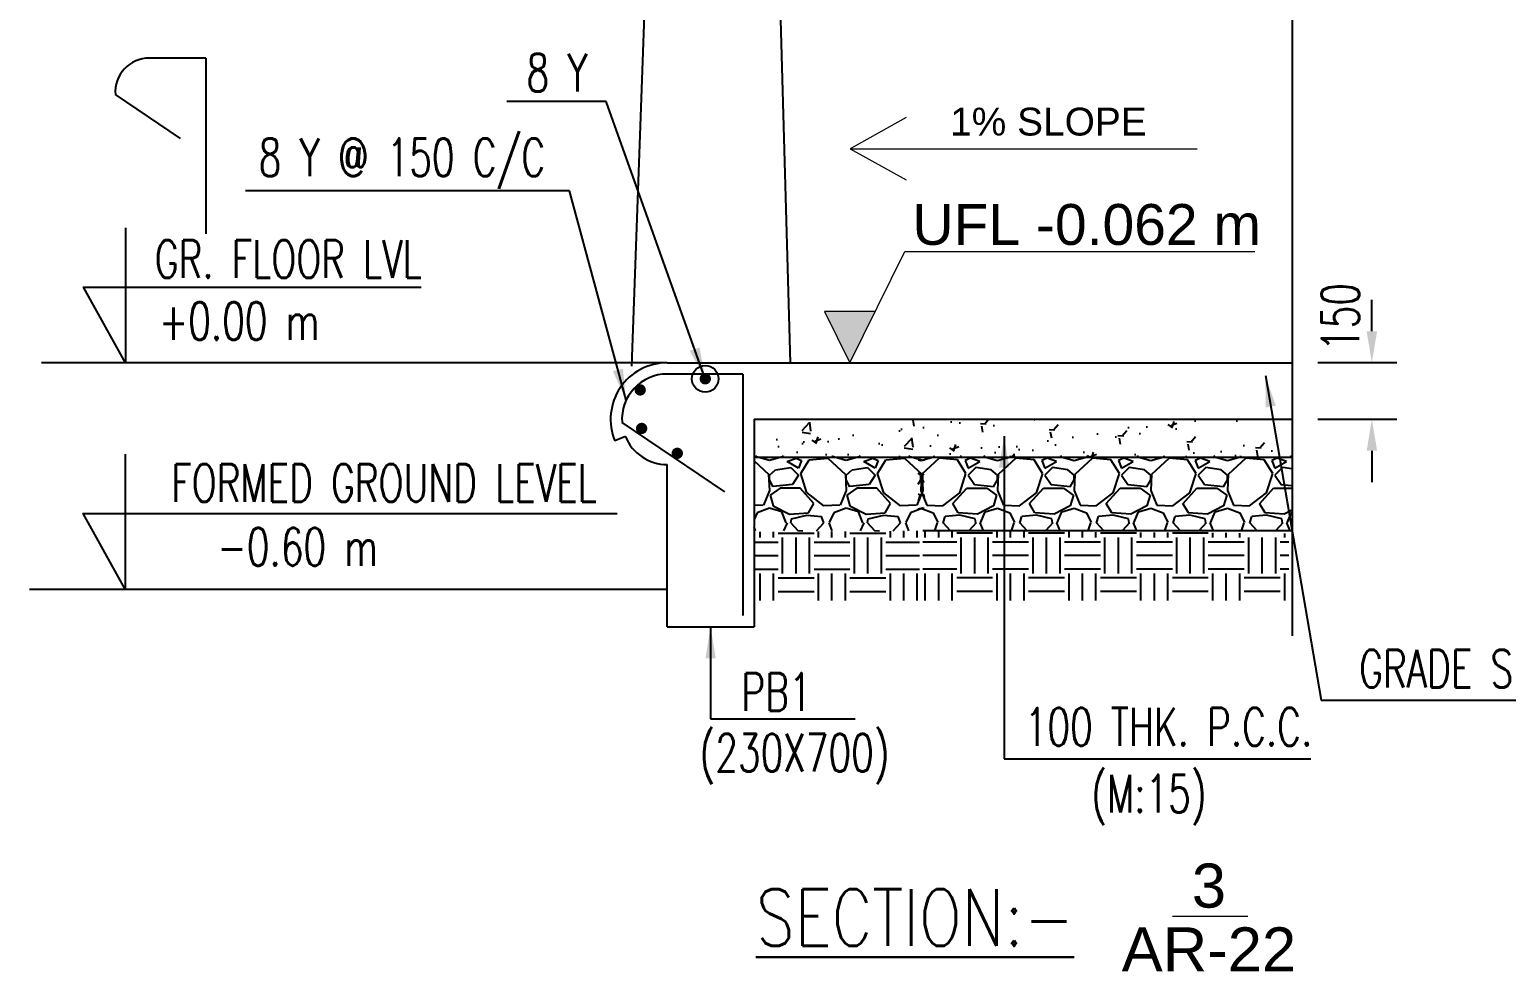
# Model space of a CAD drawing. Header units: millimetres. Extents: x 2659630 to 6742168, y -2425387 to -732288.
# Drawn here: x 2915988 to 2927730, y -946741 to -939254 of the extents above; entities that cross this region are included whole.
import ezdxf
from ezdxf.enums import TextEntityAlignment as Align

# ---------------------------------------------------------------- set-up
doc = ezdxf.new("R2010")
doc.units = ezdxf.units.MM
doc.header["$PDMODE"] = 35
doc.header["$PDSIZE"] = -25
for name, color, linetype, lineweight in [('A-DETL-THIN', 151, 'Continuous', 18), ('A-TEXT', 211, 'Continuous', 9), ('G-ANNO-DIMS', 111, 'Continuous', 9), ('G-ANNO-SYMB', 111, 'Continuous', 9)]:
    doc.layers.add(name, color=color, linetype=linetype, lineweight=lineweight)
for name, color, linetype in [('A-EARTH FILL', 1, 'Continuous'), ('A-RUBBLE', 1, 'Continuous'), ('S-BEAM NO', 3, 'Continuous'), ('S-BEAM OUTER', 4, 'Continuous'), ('S-BRECK LINE', 8, 'Continuous'), ('S-COLUMN', 1, 'Continuous'), ('S-DIM-1', 5, 'Continuous'), ('S-LEVEL SECTION', 3, 'Continuous'), ('S-PCC', 9, 'Continuous'), ('S-REINFORCEMENT', 6, 'Continuous'), ('S-TITIL', 6, 'Continuous')]:
    doc.layers.add(name, color=color, linetype=linetype)
doc.styles.add('Arial_1', font='arial.ttf', dxfattribs={"height": 98.353293})
doc.styles.add('Arial_4', font='arial.ttf', dxfattribs={"height": 73.76497})
doc.styles.add('Arial_5', font='arial.ttf', dxfattribs={"height": 108.188623})
doc.styles.add('ROMANS', font='r.shx', dxfattribs={"width": 0.7})
doc.dimstyles.new('dim100', dxfattribs={"dimtxt": 250, "dimasz": 250, "dimexe": 200, "dimexo": 200, "dimgap": 100, "dimtad": 1, "dimdec": 0, "dimrnd": 1, "dimzin": 0, "dimdsep": 46, "dimtxsty": 'ROMANS', "dimcen": 0, "dimclrd": 5, "dimclre": 5, "dimclrt": 4, "dimadec": 0, "dimazin": 0, "dimtfac": 1, "dimtdec": 0, "dimtix": 1, "dimtofl": 0, "dimtmove": 2, "dimatfit": 3, "dimfxl": 1, "dimtolj": 1, "dimtzin": 0, "dimlwd": -1, "dimlwe": -1, "dimarcsym": 0})
doc.dimstyles.new('dim33.33', dxfattribs={"dimtxt": 250, "dimasz": 250, "dimexe": 200, "dimexo": 200, "dimgap": 100, "dimtad": 1, "dimdec": 0, "dimlfac": 0.333331, "dimzin": 0, "dimdsep": 46, "dimtxsty": 'ROMANS', "dimcen": 0, "dimclrd": 5, "dimclre": 5, "dimclrt": 4, "dimadec": 0, "dimazin": 0, "dimtfac": 1, "dimtdec": 0, "dimtix": 1, "dimtofl": 0, "dimtmove": 2, "dimatfit": 3, "dimfxl": 1, "dimtolj": 1, "dimtzin": 0, "dimlwd": -1, "dimlwe": -1, "dimarcsym": 0})
pattern_1 = [(50, (-6452920.16, 1541513), (546.554007, -47.817257), [57.15, -628.65]), (355, (-6452920.16, 1541513), (-105.728478, 573.16993), [45.72, -502.92]), (100.451, (-6452874.6, 1541509.03), (440.827505, 525.350063), [48.57, -534.27]), (46.1842, (-6452920.16, 1541665.4), (813.237123, -126.126984), [85.725, -942.975]), (96.6356, (-6452852.4, 1541654.9), (712.212703, 742.27667), [72.855, -801.405]), (351.184, (-6452920.2, 1541665.4), (712.21382, 742.27535), [68.58, -754.38]), (21, (-6452843.96, 1541627.3), (454.84464, -306.796556), [57.15, -628.65]), (326, (-6452843.96, 1541627.3), (185.406085, 552.563898), [45.72, -502.92]), (71.4514, (-6452806.06, 1541601.75), (640.249472, 245.768573), [48.57, -534.27]), (37.5, (-6452920.16, 1541513.01), (9.2658098, 253.6651166), [0, -496.824, 0, -510.54, 0, -504.825]), (7.5, (-6452920.16, 1541513.01), (200.4589875, 300.5417245), [0, -291.084, 0, -485.394, 0, -192.405]), (327.5, (-6453090.1, 1541513.01), (406.7717855, -17.186232), [0, -190.5, 0, -594.36, 0, -788.67]), (317.5, (-6453166.3, 1541513), (444.387544, 76.279473), [0, -247.65, 0, -394.716, 0, -560.07])]
pattern_2 = [(90, (5458497.57, -1100455), (-285.75, 285.75), [285.75, -285.75]), (90, (5458390.4, -1100455), (-285.75, 285.75), [285.75, -285.75]), (90, (5458283.25, -1100455), (-285.75, 285.75), [285.75, -285.75]), (180, (5458247.53, -1100419.3), (-285.75, -285.75), [285.75, -285.75]), (180, (5458247.53, -1100312.13), (-285.75, -285.75), [285.75, -285.75]), (180, (5458247.53, -1100204.98), (-285.75, -285.75), [285.75, -285.75])]
pattern_3 = [(228.012787, (2462041.383, -1099845.406), (-4876.8000004, -5486.3999997), [82.01315, -8119.3161]), (184.969741, (2461986.52, -1099906.366), (7315.1999971, 609.6000347), [140.7371, -13932.9717]), (132.510447, (2461846.31, -1099918.56), (6096.0000026, -6705.5999977), [99.2356, -9824.3335]), (267.273689, (2461608.567, -1100070.958), (609.6000013, 12192), [128.1611, -12687.945]), (292.833654, (2461602.47, -1100198.974), (-3048.0000003, 7315.1999999), [125.6721, -12441.55386]), (357.273689, (2461651.24, -1100314.798), (-12192, 609.6000013), [128.1611, -12687.945]), (37.6942405, (2461779.255, -1100320.894), (-7924.7999996, -6096.0000005), [169.4865, -16779.1477]), (72.2553284, (2461913.367, -1100217.262), (4267.2000011, 13411.1999996), [160.0127, -15841.2616]), (121.4295656, (2461962.135, -1100064.862), (-4876.8000007, 7924.7999996), [128.5951, -12730.931]), (175.236358, (2461895.08, -1099955.134), (6705.6, -609.600001), [146.8112, -7193.7449]), (222.397438, (2461748.775, -1099942.942), (-7315.1999998, -6705.60000026), [189.8587, -18796.0254]), (138.814075, (2462212.07, -1100077.054), (-4267.2, 3657.6), [64.8011, -6415.3358]), (171.4692344, (2462163.303, -1100034.382), (7924.8000002, -1219.1999986), [123.2837, -12205.11336]), (225, (2462041.4, -1100016.1), (0, -609.6), [86.21024, -775.89435]), (203.19859, (2461998.71, -1099942.94), (3048, 1219.2), [46.4259, -4596.1494]), (291.80141, (2461956.04, -1099961.23), (-609.6, 1828.8), [65.65575, -3217.1407]), (30.963757, (2461980.42, -1100022.19), (1828.8, 1219.2), [106.6367, -3447.91156]), (161.56505, (2462071.86, -1099967.33), (1219.2, -609.6), [77.1089, -1850.61555]), (16.38954, (2461602.47, -1099961.23), (6096, 1828.8), [108.0211, -10694.1184]), (70.346176, (2461706.103, -1099930.75), (-2438.4000002, -6705.6), [90.62375, -8971.73176]), (293.19859, (2462071.86, -1099845.41), (-1219.2, 3048), [92.8512, -4549.72406]), (343.61046, (2462108.44, -1099930.75), (-6096.0000001, 1828.7999996), [108.0211, -10694.1184]), (339.443955, (2461602.47, -1100339.18), (-3048, 1219.2), [104.16845, -5104.2562]), (294.775141, (2461700.007, -1100375.76), (-3048.0000036, 6705.5999984), [87.2813, -8640.8624]), (66.80141, (2462077.96, -1100455.01), (1219.2, 3048), [92.8512, -4549.72406]), (17.354025, (2462114.535, -1100369.662), (-7924.7999998, -2438.4000005), [102.18786, -10116.5702]), (69.443955, (2461779.255, -1100455.006), (-1219.2, -3048), [52.0842, -5156.34046]), (101.309932, (2462041.38, -1100455.01), (-609.6, 2438.4), [31.0835, -3077.2788]), (165.963757, (2462035.29, -1100424.53), (1828.8, -609.6), [125.6721, -2387.7731]), (186.009006, (2461913.367, -1100394.046), (6096, 609.6000003), [116.4641, -11529.9276]), (303.690068, (2461980.42, -1100077.05), (-609.6, 1219.2), [87.9177, -2110.0263]), (353.1572266, (2462029.191, -1100150.206), (10363.2000001, -1219.1999995), [153.4936, -15195.8422]), (60.945396, (2462181.59, -1100168.494), (-2438.4, -4267.2), [62.762, -6213.45416]), (90, (2462212.1, -1100113.6), (-609.6, 609.6), [36.576, -573.024]), (120.256437, (2461901.175, -1100375.76), (2438.3999997, -4267.2), [84.6881, -8384.1458]), (48.012787, (2461858.503, -1100302.606), (4876.8000004, 5486.3999996), [164.0263, -8037.3029]), (0, (2461968.23, -1100180.7), (609.6, 609.6), [158.496, -451.104]), (325.3048465, (2462126.727, -1100180.686), (6096.0000023, -4267.1999967), [96.3863, -9542.236]), (254.054604, (2462205.975, -1100235.55), (-609.6, -2438.4), [88.759, -4349.196]), (207.6459754, (2462181.591, -1100320.894), (-11582.4000004, -6095.9999992), [144.5148, -14306.99146]), (175.426079, (2462053.575, -1100387.95), (-7924.8, 609.6), [152.8871, -15135.80315])]

# ---------------------------------------------------------------- blocks, each defined once
blk = doc.blocks.new('Spot section')
at = {"layer": 'G-ANNO-DIMS'}
h = blk.add_hatch(color=256, dxfattribs=at)
h.dxf.hatch_style = 1
h.paths.add_polyline_path([(0, 135.6), (67.3, 0), (134.5, 135.6)])
blk.add_lwpolyline([(134.5, 135.6), (0, 135.6), (67.3, 0), (213.2, 294.3), (1141.2, 294.3)], dxfattribs=at)
blk = doc.blocks.new('*D879')
at = {"layer": 'Defpoints', "color": 0, "ltscale": 2500}
for p in [(2926030, -941902), (2926030, -942352), (2926660, -942352)]:
    blk.add_point(p, dxfattribs=at)
at = {"layer": 'S-DIM-1', "color": 5}
for p, q in [((2926660, -941652), (2926660, -941402)), ((2926230, -941902), (2926860, -941902)), ((2926230, -942352), (2926860, -942352)), ((2926660, -942602), (2926660, -942852))]:
    blk.add_line(p, q, dxfattribs=at)
at = {"layer": 'S-DIM-1', "color": 5, "ltscale": 2500}
for points in [[(2926619, -941652), (2926702, -941652), (2926660, -941902)], [(2926702, -942602), (2926619, -942602), (2926660, -942352)]]:
    blk.add_solid(points, dxfattribs=at)
at = {"layer": 'S-DIM-1', "color": 4, "ltscale": 2500, "insert": (2926410, -941539), "char_height": 250, "attachment_point": 5, "rotation": 90, "style": 'ROMANS'}
blk.add_mtext('\\A1;{\\H1.2x;150}', dxfattribs=at)
blk = doc.blocks.new('*D894')
at = {"layer": 'Defpoints', "color": 0, "ltscale": 2500}
for p in [(2926030, -941902), (2926030, -942352), (2926660, -942352)]:
    blk.add_point(p, dxfattribs=at)
at = {"layer": 'S-DIM-1', "color": 5}
for p, q in [((2926660, -941652), (2926660, -941402)), ((2926230, -941902), (2926860, -941902)), ((2926230, -942352), (2926860, -942352)), ((2926660, -942602), (2926660, -942852))]:
    blk.add_line(p, q, dxfattribs=at)
at = {"layer": 'S-DIM-1', "color": 5, "ltscale": 2500}
for points in [[(2926619, -941652), (2926702, -941652), (2926660, -941902)], [(2926702, -942602), (2926619, -942602), (2926660, -942352)]]:
    blk.add_solid(points, dxfattribs=at)
at = {"layer": 'S-DIM-1', "color": 4, "ltscale": 2500, "insert": (2926410, -941539), "char_height": 250, "attachment_point": 5, "rotation": 90, "style": 'ROMANS'}
blk.add_mtext('\\A1;{\\H1.2x;150}', dxfattribs=at)
blk = doc.blocks.new('*D897')
at = {"layer": 'Defpoints', "color": 0, "ltscale": 2500}
for p in [(2926030, -941902), (2926030, -942352), (2926660, -942352)]:
    blk.add_point(p, dxfattribs=at)
at = {"layer": 'S-DIM-1', "color": 5}
for p, q in [((2926660, -941652), (2926660, -941402)), ((2926230, -941902), (2926860, -941902)), ((2926230, -942352), (2926860, -942352)), ((2926660, -942602), (2926660, -942852))]:
    blk.add_line(p, q, dxfattribs=at)
at = {"layer": 'S-DIM-1', "color": 5, "ltscale": 2500}
for points in [[(2926619, -941652), (2926702, -941652), (2926660, -941902)], [(2926702, -942602), (2926619, -942602), (2926660, -942352)]]:
    blk.add_solid(points, dxfattribs=at)
at = {"layer": 'S-DIM-1', "color": 4, "ltscale": 2500, "insert": (2926410, -941539), "char_height": 250, "attachment_point": 5, "rotation": 90, "style": 'ROMANS'}
blk.add_mtext('\\A1;{\\H1.2x;150}', dxfattribs=at)

msp = doc.modelspace()

# ---------------------------------------------------------------- hatches: boundary and pattern name
at = {"layer": 'A-EARTH FILL'}
h = msp.add_hatch(dxfattribs=at)
h.set_pattern_fill('EARTH', color=256, scale=45, angle=90)
h.set_pattern_definition([(90, (387657.83, -1100455), (285.75, 285.75), [285.75, -285.75]), (90, (387765, -1100455), (285.75, 285.75), [285.75, -285.75]), (90, (387872.14, -1100455), (285.75, 285.75), [285.75, -285.75]), (7e-15, (387907.86, -1100419.3), (285.75, -285.75), [285.75, -285.75]), (7e-15, (387907.86, -1100312.13), (285.75, -285.75), [285.75, -285.75]), (7e-15, (387907.86, -1100204.98), (285.75, -285.75), [285.75, -285.75])])
h.paths.add_polyline_path([(2921747.845, -943248.051), (2923064.879, -943238.78), (2923064.879, -943792.125), (2921747.845, -943792.125)])
h = msp.add_hatch(dxfattribs=at)
h.set_pattern_fill('EARTH', color=256, scale=45, angle=90)
h.set_pattern_definition(pattern_2)
h.paths.add_polyline_path([(2926000.518, -943792.125), (2926000.518, -943259.265), (2923090.518, -943238.78), (2923090.518, -943792.125)])
h = msp.add_hatch(dxfattribs=at)
h.set_pattern_fill('EARTH', color=256, scale=45, angle=90)
h.set_pattern_definition(pattern_2)
h.paths.add_polyline_path([(2926000.518, -943792.125), (2926000.518, -943259.265), (2923090.518, -943238.78), (2923090.518, -943792.125)])
h = msp.add_hatch(dxfattribs=at)
h.set_pattern_fill('EARTH', color=256, scale=45, angle=90)
h.set_pattern_definition(pattern_2)
h.paths.add_polyline_path([(2926000.518, -943792.125), (2926000.518, -943259.265), (2923090.518, -943238.78), (2923090.518, -943792.125)])
at = {"layer": 'A-RUBBLE'}
h = msp.add_hatch(dxfattribs=at)
h.set_pattern_fill('GRAVEL', color=256, scale=24, angle=180)
h.set_pattern_definition([(311.987213, (3384114.013, -1099845.406), (4876.8000004, -5486.3999997), [82.01315, -8119.3161]), (355.030259, (3384168.877, -1099906.366), (-7315.1999971, 609.6000347), [140.7371, -13932.9717]), (47.489553, (3384309.085, -1099918.56), (-6096.0000026, -6705.5999977), [99.2356, -9824.3335]), (272.726311, (3384546.83, -1100070.958), (-609.6000013, 12192), [128.1611, -12687.945]), (247.166346, (3384552.925, -1100198.974), (3048.0000003, 7315.1999999), [125.6721, -12441.55386]), (182.726311, (3384504.157, -1100314.798), (12192, 609.6000013), [128.1611, -12687.945]), (142.3057595, (3384376.141, -1100320.894), (7924.7999996, -6096.0000005), [169.4865, -16779.1477]), (107.7446716, (3384242.03, -1100217.262), (-4267.2000011, 13411.1999996), [160.0127, -15841.2616]), (58.5704344, (3384193.26, -1100064.862), (4876.8000007, 7924.7999996), [128.5951, -12730.931]), (4.763642, (3384260.317, -1099955.134), (-6705.6, -609.600001), [146.8112, -7193.7449]), (317.602562, (3384406.621, -1099942.942), (7315.1999998, -6705.60000026), [189.8587, -18796.0254]), (41.185925, (3383943.325, -1100077.054), (4267.2, 3657.6), [64.8011, -6415.3358]), (8.5307656, (3383992.093, -1100034.382), (-7924.8000002, -1219.1999986), [123.2837, -12205.11336]), (315, (3384114, -1100016.1), (0, -609.6), [86.21024, -775.89435]), (336.80141, (3384156.685, -1099942.94), (-3048, 1219.2), [46.4259, -4596.1494]), (248.19859, (3384199.36, -1099961.23), (609.6, 1828.8), [65.65575, -3217.1407]), (149.036243, (3384174.97, -1100022.19), (-1828.8, 1219.2), [106.6367, -3447.91156]), (18.43495, (3384083.53, -1099967.33), (-1219.2, -609.6), [77.1089, -1850.61555]), (163.61046, (3384552.925, -1099961.23), (-6096, 1828.8), [108.0211, -10694.1184]), (109.653824, (3384449.293, -1099930.75), (2438.4000002, -6705.6), [90.62375, -8971.7318]), (246.80141, (3384083.53, -1099845.41), (1219.2, 3048), [92.8512, -4549.72406]), (196.38954, (3384046.957, -1099930.75), (6096.0000001, 1828.7999996), [108.0211, -10694.1184]), (200.556045, (3384552.925, -1100339.18), (3048, 1219.2), [104.16845, -5104.2562]), (245.224859, (3384455.39, -1100375.76), (3048.0000036, 6705.5999984), [87.2813, -8640.8624]), (113.19859, (3384077.44, -1100455.01), (-1219.2, 3048), [92.8512, -4549.72406]), (162.645975, (3384040.86, -1100369.662), (7924.7999998, -2438.4000005), [102.18786, -10116.5702]), (110.556045, (3384376.14, -1100455.006), (1219.2, -3048), [52.0842, -5156.34046]), (78.690068, (3384114.01, -1100455.01), (609.6, 2438.4), [31.0835, -3077.2788]), (14.036243, (3384120.11, -1100424.53), (-1828.8, -609.6), [125.6721, -2387.7731]), (353.990994, (3384242.03, -1100394.046), (-6096, 609.6000003), [116.4641, -11529.9276]), (236.309932, (3384174.97, -1100077.05), (609.6, 1219.2), [87.9177, -2110.0263]), (186.8427734, (3384126.205, -1100150.206), (-10363.2000001, -1219.1999995), [153.4936, -15195.8422]), (119.054604, (3383973.805, -1100168.494), (2438.4, -4267.2), [62.762, -6213.45416]), (90, (3383943.3, -1100113.6), (609.6, 609.6), [36.576, -573.024]), (59.743563, (3384254.22, -1100375.76), (-2438.3999997, -4267.2), [84.6881, -8384.1458]), (131.987212, (3384296.893, -1100302.606), (-4876.8000004, 5486.3999996), [164.0263, -8037.3029]), (180, (3384187.17, -1100180.7), (-609.6, 609.6), [158.496, -451.104]), (214.6951535, (3384028.67, -1100180.686), (-6096.0000023, -4267.1999967), [96.3863, -9542.236]), (285.945396, (3383949.42, -1100235.55), (609.6, -2438.4), [88.759, -4349.196]), (332.3540246, (3383973.805, -1100320.894), (11582.4000004, -6095.9999992), [144.5148, -14306.99146]), (4.573921, (3384101.821, -1100387.95), (7924.8, 609.6), [152.8871, -15135.80315])])
h.paths.add_polyline_path([(2921747.845, -942638.78), (2923101.324, -942638.78), (2923101.324, -943238.78), (2921747.845, -943238.78)])
h = msp.add_hatch(dxfattribs=at)
h.set_pattern_fill('GRAVEL', color=256, scale=24)
h.set_pattern_definition(pattern_3)
h.paths.add_polyline_path([(2926024.073, -942638.78), (2923054.073, -942638.78), (2923054.073, -943238.78), (2926024.073, -943238.78)])
h = msp.add_hatch(dxfattribs=at)
h.set_pattern_fill('GRAVEL', color=256, scale=24)
h.set_pattern_definition(pattern_3)
h.paths.add_polyline_path([(2926024.073, -942638.78), (2923054.073, -942638.78), (2923054.073, -943238.78), (2926024.073, -943238.78)])
h = msp.add_hatch(dxfattribs=at)
h.set_pattern_fill('GRAVEL', color=256, scale=24)
h.set_pattern_definition(pattern_3)
h.paths.add_polyline_path([(2926024.073, -942638.78), (2923054.073, -942638.78), (2923054.073, -943238.78), (2926024.073, -943238.78)])
at = {"layer": 'S-PCC'}
h = msp.add_hatch(dxfattribs=at)
h.set_pattern_fill('AR-CONC', color=256, scale=3, style=0)
h.set_pattern_definition(pattern_1)
h.paths.add_polyline_path([(2926029.821, -942652.477), (2926029.821, -942352.477), (2921747.845, -942352.477), (2921747.845, -942652.477), (2926029.821, -942652.477)])
h = msp.add_hatch(dxfattribs=at)
h.set_pattern_fill('AR-CONC', color=256, scale=3, style=0)
h.set_pattern_definition(pattern_1)
h.paths.add_polyline_path([(2926029.821, -942652.477), (2926029.821, -942352.477), (2921747.845, -942352.477), (2921747.845, -942652.477), (2926029.821, -942652.477)])
h = msp.add_hatch(dxfattribs=at)
h.set_pattern_fill('AR-CONC', color=256, scale=3, style=0)
h.set_pattern_definition(pattern_1)
h.paths.add_polyline_path([(2926029.821, -942652.477), (2926029.821, -942352.477), (2921747.845, -942352.477), (2921747.845, -942652.477), (2926029.821, -942652.477)])

# ---------------------------------------------------------------- linework, layer by layer
at = {"layer": 'A-DETL-THIN'}
msp.add_line((2922511.423, -940201.883), (2925271.423, -940201.883), dxfattribs=at)
msp.add_line((2922511.423, -940201.883), (2925271.423, -940201.883), dxfattribs=at)
msp.add_line((2922511.423, -940201.883), (2925271.423, -940201.883), dxfattribs=at)
msp.add_lwpolyline([(2922957.479, -939954.63), (2922511.423, -940201.883), (2922957.479, -940449.136)], dxfattribs=at)
msp.add_lwpolyline([(2922957.479, -939954.63), (2922511.423, -940201.883), (2922957.479, -940449.136)], dxfattribs=at)
msp.add_lwpolyline([(2922957.479, -939954.63), (2922511.423, -940201.883), (2922957.479, -940449.136)], dxfattribs=at)
at = {"layer": 'A-RUBBLE'}
msp.add_line((2926029.821, -943238.78), (2923090.518, -943238.78), dxfattribs=at)
msp.add_line((2926029.821, -943238.78), (2923090.518, -943238.78), dxfattribs=at)
msp.add_line((2926029.821, -943238.78), (2923090.518, -943238.78), dxfattribs=at)
at = {"layer": 'G-ANNO-SYMB'}
msp.add_line((2925074.032, -946301.963), (2925674.032, -946301.963), dxfattribs=at)
at = {"layer": 'S-BEAM OUTER'}
for p, q in [((2921057.839, -941902.477), (2926029.821, -941902.477)), ((2921057.839, -941902.477), (2926029.821, -941902.477)), ((2921057.839, -941902.477), (2926029.821, -941902.477)), ((2921747.845, -942352.477), (2921747.845, -944002.477)), ((2921747.845, -942352.477), (2926029.821, -942352.477)), ((2921747.845, -942352.477), (2926029.821, -942352.477)), ((2921747.845, -942352.477), (2926029.821, -942352.477)), ((2921747.845, -942352.477), (2921747.845, -944002.477)), ((2921747.845, -942352.477), (2921747.845, -944002.477)), ((2920725.772, -942489.009), (2920641.608, -942523.506)), ((2920725.772, -942489.009), (2920641.608, -942523.506)), ((2920725.772, -942489.009), (2920641.608, -942523.506)), ((2921747.845, -942652.477), (2926029.821, -942652.477)), ((2921747.845, -942652.477), (2926029.821, -942652.477)), ((2921747.845, -942652.477), (2926029.821, -942652.477)), ((2921057.845, -944002.477), (2921057.845, -942712.475)), ((2921057.845, -944002.477), (2921057.845, -942712.475)), ((2921057.845, -944002.477), (2921057.845, -942712.475)), ((2921057.845, -944002.477, 0), (2921747.845, -944002.477, 0)), ((2921057.845, -944002.477, 0), (2921747.845, -944002.477, 0)), ((2921057.845, -944002.477, 0), (2921747.845, -944002.477, 0))]:
    msp.add_line(p, q, dxfattribs=at)
for centre, radius, start, end in [((2921057.839, -942352.477), 450, 89.9999958, 202.3377443), ((2921057.839, -942352.477), 450, 89.9999958, 202.3377443), ((2921057.839, -942352.477), 450, 89.9999958, 202.3377443), ((2921058.877, -942352.477), 360, 202.2876601, 269.8358642), ((2921058.877, -942352.477), 360, 202.2876601, 269.8358642), ((2921058.877, -942352.477), 360, 202.2876601, 269.8358642)]:
    msp.add_arc(centre, radius, start, end, dxfattribs=at)
at = {"layer": 'S-BRECK LINE'}
msp.add_lwpolyline([(2926029.821, -944072.817), (2926029.821, -936912.725), (2926304.569, -936912.725), (2925755.073, -936687.094), (2926029.821, -936687.094), (2926029.821, -931824.594)], dxfattribs=at)
msp.add_lwpolyline([(2926029.821, -944072.817), (2926029.821, -936912.725), (2926304.569, -936912.725), (2925755.073, -936687.094), (2926029.821, -936687.094), (2926029.821, -931824.594)], dxfattribs=at)
msp.add_lwpolyline([(2926029.821, -944072.817), (2926029.821, -936912.725), (2926304.569, -936912.725), (2925755.073, -936687.094), (2926029.821, -936687.094), (2926029.821, -931824.594)], dxfattribs=at)
at = {"layer": 'S-COLUMN', "color": 1}
for p, q in [((2921064.875, -933958.475), (2920772.845, -941929.921)), ((2921064.875, -933958.475), (2920772.845, -941929.921)), ((2921064.875, -933958.475), (2920772.845, -941929.921)), ((2921807.845, -933958.475, 0), (2922036.121, -941902.477, 0)), ((2921807.845, -933958.475, 0), (2922036.121, -941902.477, 0)), ((2921807.845, -933958.475, 0), (2922036.121, -941902.477, 0))]:
    msp.add_line(p, q, dxfattribs=at)
at = {"layer": 'S-COLUMN', "ltscale": 2500}
msp.add_line((2920997.845, -943701.541), (2921057.845, -943701.541), dxfattribs=at)
msp.add_line((2920997.845, -943701.541), (2921057.845, -943701.541), dxfattribs=at)
msp.add_line((2920997.845, -943701.541), (2921057.845, -943701.541), dxfattribs=at)
msp.add_circle((2921360.382, -942030.628), 105.935, dxfattribs=at)
msp.add_circle((2921360.382, -942030.628), 105.935, dxfattribs=at)
msp.add_circle((2921360.382, -942030.628), 105.935, dxfattribs=at)
msp.add_circle((2921360.382, -942030.628), 105.935, dxfattribs=at)
msp.add_circle((2921360.382, -942030.628), 105.935, dxfattribs=at)
msp.add_circle((2921360.382, -942030.628), 105.935, dxfattribs=at)
at = {"layer": 'S-LEVEL SECTION'}
for p, q in [((2921057.839, -941902.477), (2916081.935, -941902.477)), ((2921057.839, -941902.477), (2916081.935, -941902.477)), ((2921057.839, -941902.477), (2916081.935, -941902.477)), ((2915987.891, -943701.541), (2921057.845, -943701.541)), ((2915987.891, -943701.541), (2921057.845, -943701.541)), ((2915987.891, -943701.541), (2921057.845, -943701.541))]:
    msp.add_line(p, q, dxfattribs=at)
for points in [[(2916751.805, -940829.73), (2916751.805, -941902.477), (2916417.72, -941302.189), (2919101.25, -941302.189)], [(2916751.805, -940829.73), (2916751.805, -941902.477), (2916417.72, -941302.189), (2919101.25, -941302.189)], [(2916751.805, -940829.73), (2916751.805, -941902.477), (2916417.72, -941302.189), (2919101.25, -941302.189)], [(2916747.831, -942628.794), (2916747.831, -943701.541), (2916413.746, -943101.253), (2920660.381, -943101.253)], [(2916747.831, -942628.794), (2916747.831, -943701.541), (2916413.746, -943101.253), (2920660.381, -943101.253)], [(2916747.831, -942628.794), (2916747.831, -943701.541), (2916413.746, -943101.253), (2920660.381, -943101.253)]]:
    msp.add_lwpolyline(points, dxfattribs=at)
at = {"layer": 'S-REINFORCEMENT'}
for p, q in [((2917389.499, -939481.684), (2916939.499, -939481.683)), ((2917389.499, -939481.684), (2916939.499, -939481.683)), ((2917389.499, -939481.684), (2916939.499, -939481.683)), ((2917389.499, -939481.684), (2917389.499, -940879.034)), ((2917389.499, -939481.684), (2917389.499, -940879.034)), ((2917389.499, -939481.684), (2917389.499, -940879.034)), ((2917188.639, -940120.386), (2916670.173, -939770.817)), ((2917188.639, -940120.386), (2916670.173, -939770.817)), ((2917188.639, -940120.386), (2916670.173, -939770.817)), ((2921657.845, -941992.477), (2921057.845, -941992.477)), ((2921657.845, -941992.477), (2921057.845, -941992.477)), ((2921657.845, -941992.477), (2921057.845, -941992.477)), ((2921657.845, -941992.477), (2921657.845, -943912.477, 0)), ((2921657.845, -941992.477), (2921657.845, -943912.477, 0)), ((2921657.845, -941992.477), (2921657.845, -943912.477, 0)), ((2921516.45, -942929.315), (2920698.744, -942377.987)), ((2921516.45, -942929.315), (2920698.744, -942377.987)), ((2921516.45, -942929.315), (2920698.744, -942377.987))]:
    msp.add_line(p, q, dxfattribs=at)
at = {"layer": 'S-REINFORCEMENT', "const_width": 44.1}
for points in [[(2920820.047, -942118.799, 1), (2920865.947, -942118.799, 1)], [(2920820.047, -942118.799, 1), (2920865.947, -942118.799, 1)], [(2920820.047, -942118.799, 1), (2920865.947, -942118.799, 1)], [(2921337.432, -942030.628, 1), (2921383.332, -942030.628, 1)], [(2921337.432, -942030.628, 1), (2921383.332, -942030.628, 1)], [(2921337.432, -942030.628, 1), (2921383.332, -942030.628, 1)], [(2920831.333, -942425.033, 1), (2920877.233, -942425.033, 1)], [(2920831.333, -942425.033, 1), (2920877.233, -942425.033, 1)], [(2920831.333, -942425.033, 1), (2920877.233, -942425.033, 1)], [(2921114.844, -942622.631, 1), (2921160.744, -942622.631, 1)], [(2921114.844, -942622.631, 1), (2921160.744, -942622.631, 1)], [(2921114.844, -942622.631, 1), (2921160.744, -942622.631, 1)]]:
    msp.add_lwpolyline(points, format="xyb", close=True, dxfattribs=at)
at = {"layer": 'S-REINFORCEMENT'}
for centre, radius in [((2916939.494, -939751.683), 270), ((2916939.494, -939751.683), 270), ((2916939.494, -939751.683), 270), ((2921057.839, -942352.477), 360), ((2921057.839, -942352.477), 360), ((2921057.839, -942352.477), 360)]:
    msp.add_arc(centre, radius, 89.9999958, 184.06358, dxfattribs=at)

# ---------------------------------------------------------------- block references
at = {"layer": 'G-ANNO-DIMS', "xscale": 3, "yscale": 3, "zscale": 3}
msp.add_blockref('Spot section', (2922307.288, -941902.474), dxfattribs=at)
msp.add_blockref('Spot section', (2922307.288, -941902.474), dxfattribs=at)
msp.add_blockref('Spot section', (2922307.288, -941902.474), dxfattribs=at)

# ---------------------------------------------------------------- texts
at = {"layer": 'A-TEXT', "color": 7, "style": 'Arial_4'}
msp.add_text('1%%% SLOPE', height=221.2949, dxfattribs=at).set_placement((2923306.909, -940096.694))
msp.add_text('1%%% SLOPE', height=221.2949, dxfattribs=at).set_placement((2923306.909, -940096.694))
msp.add_text('1%%% SLOPE', height=221.2949, dxfattribs=at).set_placement((2923306.909, -940096.694))
at = {"layer": 'G-ANNO-DIMS', "insert": (2923007.158, -940641.511), "char_height": 324.56587, "width": 3298.57178, "attachment_point": 1, "line_spacing_factor": 0.938532, "style": 'Arial_5'}
msp.add_mtext('UFL -0.062 m', dxfattribs=at)
msp.add_mtext('UFL -0.062 m', dxfattribs=at)
msp.add_mtext('UFL -0.062 m', dxfattribs=at)
at = {"layer": 'G-ANNO-SYMB', "width": 325.02824, "attachment_point": 2, "line_spacing_factor": 0.938532, "style": 'Arial_1'}
for s, insert, char_height in [('3', (2925364.875, -945883.469, 0), 350.545), ('AR-22', (2925364.875, -946390.605, 0), 350.5449)]:
    msp.add_mtext(s, dxfattribs=dict(at, insert=insert, char_height=char_height))
at = {"layer": 'S-BEAM NO', "style": 'ROMANS', "width": 0.7}
for s, p in [('PB1', (2921926.497, -944518.892, 0)), ('PB1', (2921926.497, -944518.892, 0)), ('PB1', (2921926.497, -944518.892, 0)), ('(230X700)', (2922070.373, -945002.721)), ('(230X700)', (2922070.373, -945002.721)), ('(230X700)', (2922070.373, -945002.721))]:
    msp.add_text(s, height=300, dxfattribs=at).set_placement(p, align=Align.MIDDLE_CENTER)
at = {"layer": 'S-DIM-1', "color": 4, "ltscale": 2500, "char_height": 300, "attachment_point": 5, "rotation": 359.9999954, "style": 'ROMANS'}
for s, insert in [('{\\A1;8 Y }', (2920181.948, -939597.613)), ('{\\A1;8 Y }', (2920181.948, -939597.613)), ('{\\A1;8 Y }', (2920181.948, -939597.613)), ('{\\A1;8 Y @ 150 C/C}', (2918948.616, -940319.575)), ('{\\A1;8 Y @ 150 C/C}', (2918948.616, -940319.575)), ('{\\A1;8 Y @ 150 C/C}', (2918948.616, -940319.575)), ('{\\A1;GRADE SLAB }', (2927423.66, -944333.862)), ('{\\A1;100 THK. P.C.C.}', (2925044.058, -944796.685, 0)), ('{\\A1;100 THK. P.C.C.}', (2925044.058, -944796.685, 0)), ('{\\A1;100 THK. P.C.C.}', (2925044.058, -944796.685, 0)), ('{\\A1;(M:15)}', (2924888.008, -945377.68, 0)), ('{\\A1;(M:15)}', (2924888.008, -945377.68, 0)), ('{\\A1;(M:15)}', (2924888.008, -945377.68, 0))]:
    msp.add_mtext(s, dxfattribs=dict(at, insert=insert))
at = {"layer": 'S-LEVEL SECTION', "char_height": 300, "attachment_point": 5, "line_spacing_factor": 0.938532, "style": 'ROMANS'}
for s, insert in [('GR. FLOOR LVL', (2918045.826, -941078.83)), ('GR. FLOOR LVL', (2918045.826, -941078.83)), ('GR. FLOOR LVL', (2918045.826, -941078.83)), ('+0.00 m', (2917654.866, -941571.078)), ('+0.00 m', (2917654.866, -941571.078)), ('+0.00 m', (2917654.866, -941571.078)), ('FORMED GROUND LEVEL', (2918807.933, -942857.849)), ('FORMED GROUND LEVEL', (2918807.933, -942857.849)), ('FORMED GROUND LEVEL', (2918807.933, -942857.849)), ('-0.60 m', (2918120.723, -943366.218)), ('-0.60 m', (2918120.723, -943366.218)), ('-0.60 m', (2918120.723, -943366.218))]:
    msp.add_mtext(s, dxfattribs=dict(at, insert=insert))
at = {"layer": 'S-TITIL', "lineweight": 30, "style": 'ROMANS', "width": 0.8}
msp.add_text('%%USECTION:-', height=450, dxfattribs=at).set_placement((2921763.088, -946537.9))
msp.add_text('%%USECTION:-', height=450, dxfattribs=at).set_placement((2921763.088, -946537.9))

# ---------------------------------------------------------------- dimensions: what is measured, and where the dimension line sits
at = {"layer": 'S-DIM-1'}
for picture in ['*D879', '*D894', '*D897']:
    dim = msp.add_linear_dim(base=(2926660.177, -942352.477), p1=(2926029.821, -941902.477), p2=(2926029.821, -942352.477), angle=90, text='{\\H1.2x;<>}', dimstyle='dim33.33', dxfattribs=at)
    dim.commit()
    dim.dimension.update_dxf_attribs({"geometry": picture, "text_midpoint": (2926410.177, -941539.196), "dimtype": 160})

# ---------------------------------------------------------------- leaders
at = {"layer": 'S-COLUMN', "ltscale": 2500}
msp.add_leader([(2920731.326, -942200.856), (2920279.875, -940537.393), (2917705.733, -940537.393)], dimstyle='dim100', override={"dimgap": 100, "dimtad": 0}, dxfattribs=at)
msp.add_leader([(2920731.326, -942200.856), (2920279.875, -940537.393), (2917705.733, -940537.393)], dimstyle='dim100', override={"dimgap": 100, "dimtad": 0}, dxfattribs=at)
msp.add_leader([(2920731.326, -942200.856), (2920279.875, -940537.393), (2917705.733, -940537.393)], dimstyle='dim100', override={"dimgap": 100, "dimtad": 0}, dxfattribs=at)
at = {"layer": 'S-DIM-1'}
for points in [[(2921360.382, -942030.628), (2920571.321, -939825.284), (2919782.411, -939825.284)], [(2921360.382, -942030.628), (2920571.321, -939825.284), (2919782.411, -939825.284)], [(2921360.382, -942030.628), (2920571.321, -939825.284), (2919782.411, -939825.284)], [(2925813.748, -942005.147), (2926257.339, -944585.445), (2928757.599, -944585.445)], [(2925813.748, -942005.147), (2926257.339, -944585.445), (2928757.599, -944585.445)], [(2925813.748, -942005.147), (2926257.339, -944585.445), (2928757.599, -944585.445)], [(2923736.752, -942486.021, 0), (2923736.752, -945050.04, 0), (2926175.605, -945050.04, 0)], [(2923736.752, -942486.021, 0), (2923736.752, -945050.04, 0), (2926175.605, -945050.04, 0)], [(2923736.752, -942486.021, 0), (2923736.752, -945050.04, 0), (2926175.605, -945050.04, 0)], [(2921402.845, -944002.477, 0), (2921402.845, -944732.597, 0), (2922550.897, -944732.597, 0)], [(2921402.845, -944002.477, 0), (2921402.845, -944732.597, 0), (2922550.897, -944732.597, 0)], [(2921402.845, -944002.477, 0), (2921402.845, -944732.597, 0), (2922550.897, -944732.597, 0)]]:
    msp.add_leader(points, dimstyle='dim33.33', dxfattribs=at)

doc.saveas('drawing.dxf')
